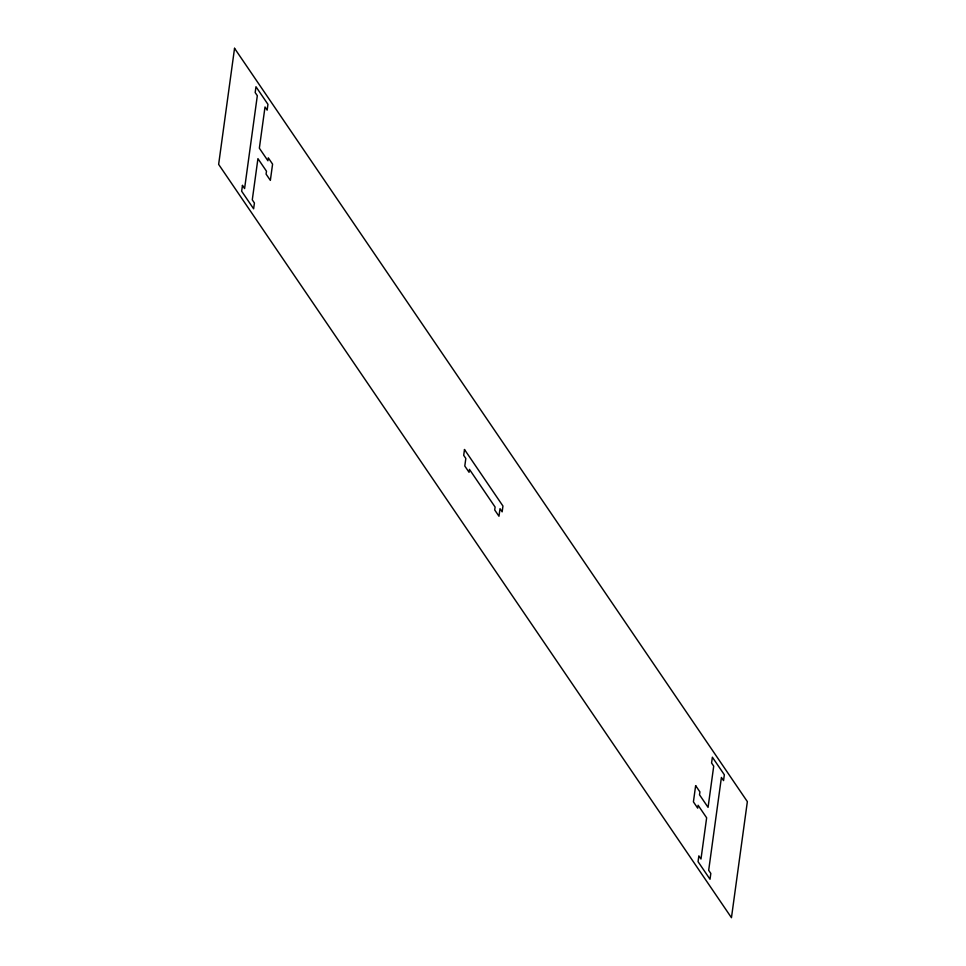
<?xml version="1.0" encoding="UTF-8"?>
<svg xmlns="http://www.w3.org/2000/svg" width="966" height="966" viewBox="0 0 966 966"><rect width="100%" height="100%" fill="white"/><g stroke="black" fill="none" stroke-linecap="round" stroke-linejoin="round"><path stroke-width="1.45" d="M234.545 48.3L218.642 164.377L731.455 917.7L747.358 801.623L234.545 48.3M242.454 185.412L241.657 191.22L253.623 208.801L254.42 202.993L252.283 199.853L257.934 158.641L266.483 171.199L266.085 174.109L270.359 180.376L272.581 164.135L268.306 157.856L267.908 160.754L259.359 148.196L265.01 106.984L267.147 110.124L267.944 104.328L255.978 86.747L255.181 92.555L257.318 95.694L244.591 188.551L242.454 185.412M464.489 449.528L463.692 455.336L465.829 458.476L464.791 466.01L469.065 472.289L469.464 469.391L495.099 507.053L494.713 509.963L498.975 516.23L500.014 508.696L502.151 511.835L502.948 506.027L464.489 449.528M695.641 785.624L693.419 801.865L697.693 808.144L698.092 805.246L706.641 817.804L700.99 859.003L698.853 855.876L698.056 861.672L710.022 879.253L710.819 873.445L708.682 870.306L721.409 777.449L723.546 780.588L724.343 774.78L712.377 757.199L711.58 763.007L713.717 766.147L708.066 807.359L699.517 794.801L699.915 791.891L695.641 785.624"/></g></svg>
